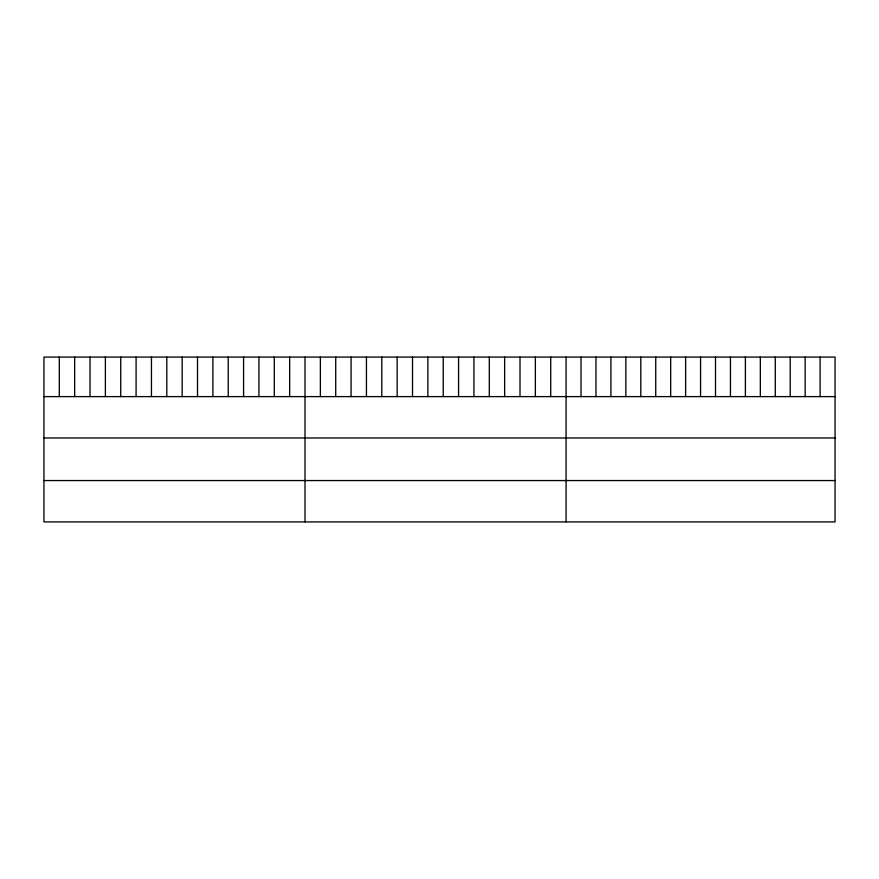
<?xml version="1.0" encoding="UTF-8"?>
<svg xmlns="http://www.w3.org/2000/svg" width="879" height="879" viewBox="0 0 879 879"><rect width="100%" height="100%" fill="white"/><g stroke="black" fill="none" stroke-linecap="round" stroke-linejoin="round"><path stroke-width="1.32" d="M835.05 396.605L835.05 521.917L43.95 521.917L43.95 357.083L835.05 357.083L835.05 396.605L43.95 396.605M43.95 437.962L835.05 437.962M43.95 480.56L835.05 480.56M820.107 357.083L820.107 396.605M805.164 357.083L805.164 396.605M790.221 357.083L790.221 396.605M775.278 357.083L775.278 396.605M760.335 357.083L760.335 396.605M745.392 357.083L745.392 396.605M730.449 357.083L730.449 396.605M715.506 357.083L715.506 396.605M700.563 357.083L700.563 396.605M685.62 357.083L685.62 396.605M670.677 357.083L670.677 396.605M655.734 357.083L655.734 396.605M640.791 357.083L640.791 396.605M625.848 357.083L625.848 396.605M610.905 357.083L610.905 396.605M595.962 357.083L595.962 396.605M581.019 357.083L581.019 396.605M566.076 357.083L566.076 521.917M550.715 357.083L550.715 396.605M535.366 357.083L535.366 396.605M520.005 357.083L520.005 396.605M504.645 357.083L504.645 396.605M489.295 357.083L489.295 396.605M473.935 357.083L473.935 396.605M458.574 357.083L458.574 396.605M443.225 357.083L443.225 396.605M427.864 357.083L427.864 396.605M412.515 357.083L412.515 396.605M397.154 357.083L397.154 396.605M381.794 357.083L381.794 396.605M366.444 357.083L366.444 396.605M351.084 357.083L351.084 396.605M335.723 357.083L335.723 396.605M320.374 357.083L320.374 396.605M305.013 357.083L305.013 521.917M289.652 357.083L289.652 396.605M274.303 357.083L274.303 396.605M258.942 357.083L258.942 396.605M243.582 357.083L243.582 396.605M228.232 357.083L228.232 396.605M212.872 357.083L212.872 396.605M197.511 357.083L197.511 396.605M182.162 357.083L182.162 396.605M166.801 357.083L166.801 396.605M151.452 357.083L151.452 396.605M136.091 357.083L136.091 396.605M120.731 357.083L120.731 396.605M105.381 357.083L105.381 396.605M90.021 357.083L90.021 396.605M74.66 357.083L74.66 396.605M59.311 357.083L59.311 396.605"/></g></svg>
